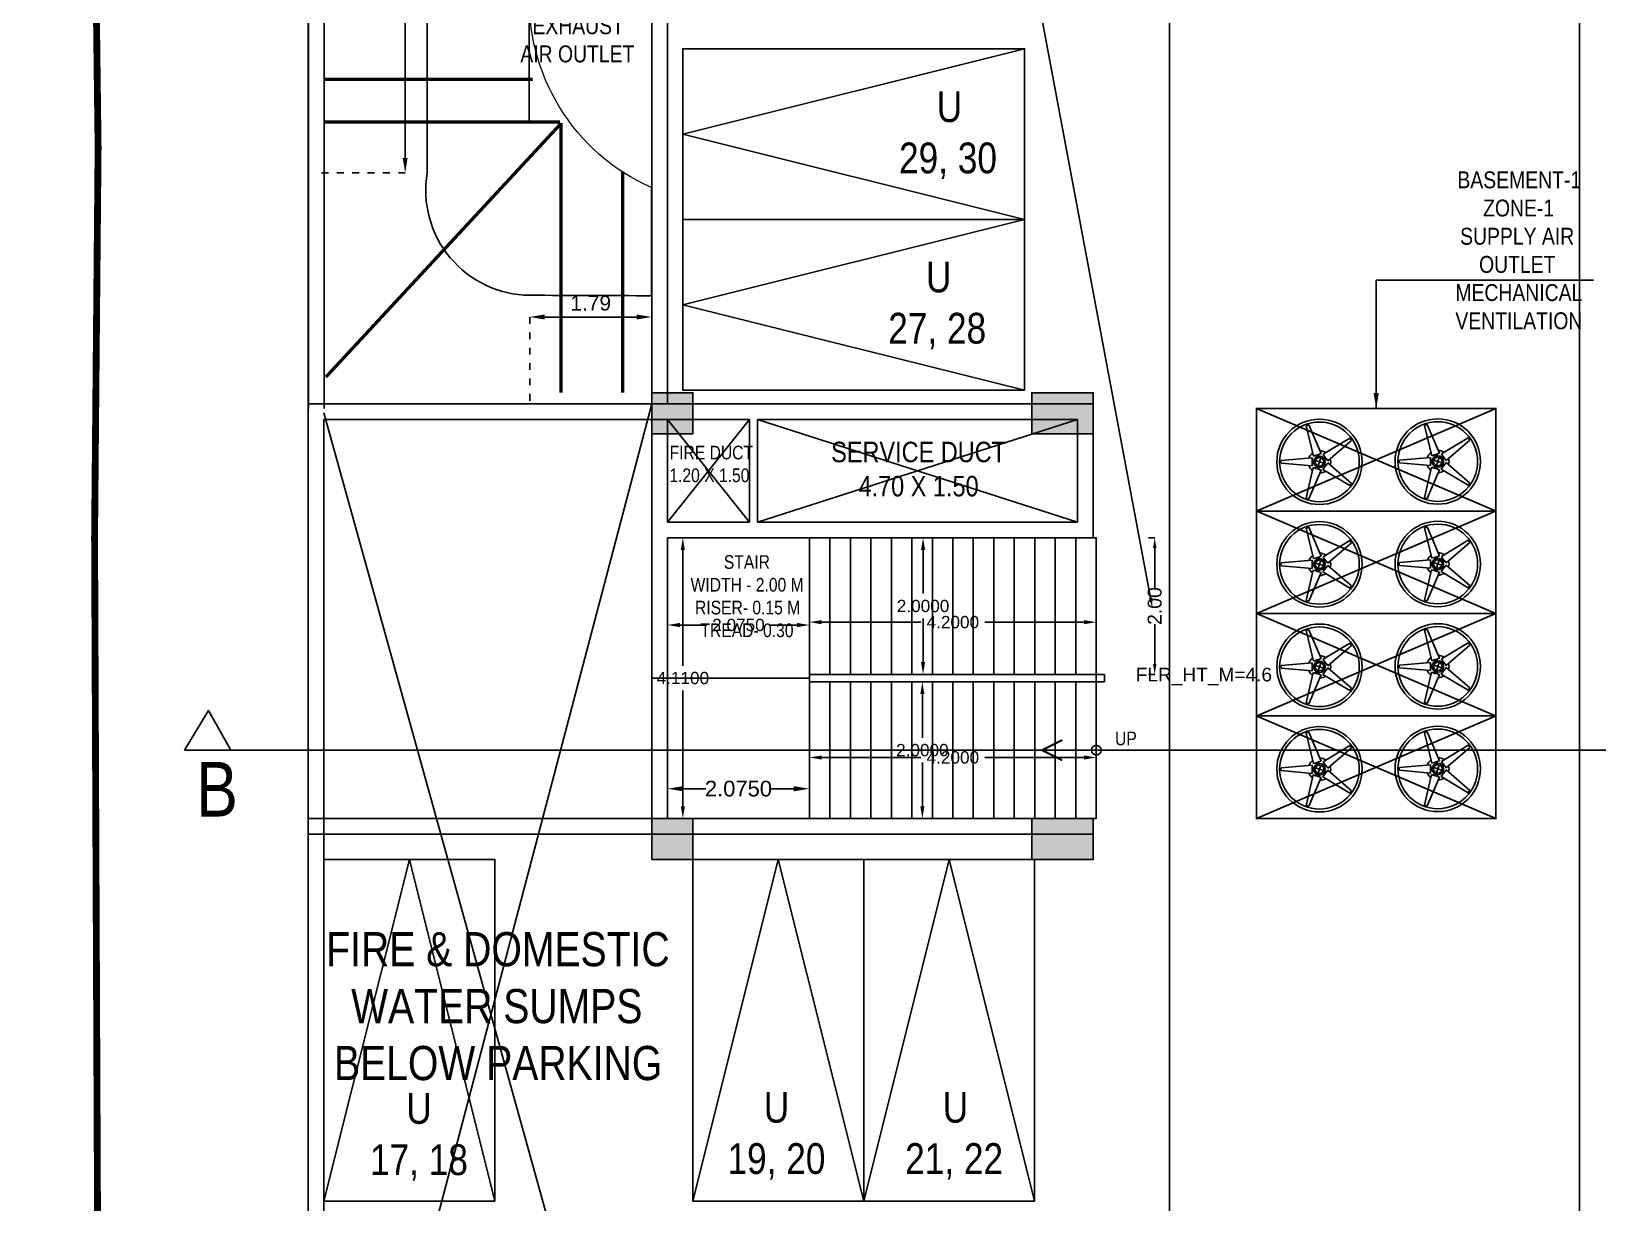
# Model space of a CAD drawing. Header units: metres. Extents: x -38 to 401, y 28 to 287.
# Drawn here: x 137.78 to 160.71, y 163.73 to 180.87 of the extents above; entities that cross this region are included whole.
import ezdxf

# ---------------------------------------------------------------- set-up
doc = ezdxf.new("R2010")
doc.units = ezdxf.units.M
doc.linetypes.add('DOT2', pattern=[0.125, 0, -0.125])
doc.linetypes.add('HIDDEN', pattern=[0.375, 0.25, -0.125])
for name, color, linetype in [('BLK_1_BASEMENT_-1_BLDG_FOOTPRINT', 1, 'Continuous'), ('BLK_1_FLR_-1_BLT_UP_AREA', 1, 'Continuous'), ('BLK_1_FLR_-1_BLT_UP_AREA_DEDUCT', 1, 'Continuous'), ('DIST_EXIT', 7, 'Continuous'), ('PARKING_SLOT', 4, 'Continuous'), ('UHATCH', 8, 'Continuous')]:
    doc.layers.add(name, color=color, linetype=linetype)
for name, color, linetype, lineweight in [('BLK_1_FLR_-1_EXIT_WIDTH_STAIR', 4, 'Continuous', 30), ('BLK_1_FLR_-1_STAIR_1', 1, 'Continuous', 30), ('BLK_1_FLR_-1_STAIR_1_FLIGHT_1', 7, 'Continuous', 30), ('BLK_1_FLR_-1_STAIR_1_FLIGHT_2', 7, 'Continuous', 30), ('BLK_1_FLR_-1_STAIR_1_LANDING_1', 7, 'Continuous', 30), ('BLK_1_FLR_-1_VEHICLE_RAMP_1', 1, 'Continuous', 0), ('UCOLUMN', 6, 'Continuous', 30)]:
    doc.layers.add(name, color=color, linetype=linetype, lineweight=lineweight)
doc.styles.get("Standard").update_dxf_attribs({"font": 'arial.ttf'})
doc.dimstyles.new('ISO-25', dxfattribs={"dimtxt": 2.5, "dimasz": 2.5, "dimexe": 1.25, "dimexo": 0.625, "dimtad": 1, "dimtxsty": 'Standard', "dimcen": 2.5, "dimadec": 0, "dimazin": 0, "dimtfac": 1, "dimtmove": 0, "dimatfit": 3, "dimfxl": 0, "dimarcsym": 0})
doc.dimstyles.get("Standard").update_dxf_attribs({"dimtxt": 0.18, "dimasz": 0.18, "dimexe": 0.18, "dimexo": 0.0625, "dimgap": 0.09, "dimtad": 0, "dimtih": 1, "dimtoh": 1, "dimdec": 4, "dimzin": 0, "dimdsep": 46, "dimtxsty": 'Standard', "dimcen": 0.09, "dimadec": 0, "dimazin": 0, "dimtfac": 1, "dimtdec": 4, "dimtofl": 0, "dimtmove": 0, "dimatfit": 3, "dimfxl": 0, "dimtolj": 1, "dimtzin": 0, "dimarcsym": 0})
doc.dimstyles.new('STANDARD$0', dxfattribs={"dimtxt": 7, "dimasz": 3, "dimexe": 3, "dimexo": 1, "dimgap": 1.5, "dimtad": 1, "dimdec": 1, "dimzin": 1, "dimdsep": 46, "dimlunit": 4, "dimtxsty": 'Standard', "dimblk": 'OBLIQUE', "dimcen": 0.09375, "dimdle": 1, "dimclrd": 8, "dimclre": 8, "dimclrt": 7, "dimadec": 1, "dimazin": 0, "dimtfac": 1, "dimtdec": 1, "dimtix": 1, "dimtmove": 2, "dimatfit": 3, "dimldrblk": 'ARCHTICK', "dimfxl": 0, "dimfrac": 2, "dimtolj": 1, "dimtzin": 0, "dimarcsym": 0})

# ---------------------------------------------------------------- blocks, each defined once
blk = doc.blocks.new('CARS')
at = {"color": 0, "linetype": 'Continuous'}
blk.add_lwpolyline([(0, 0), (5000, 0), (5000, -2500), (0, -2500)], close=True, dxfattribs=at)
blk.add_lwpolyline([(0, 0), (5000, -1250), (0, -2500)], dxfattribs=at)
blk = doc.blocks.new('1250 DIA TUBE AXIAL FAN')
for p, q in [((-20, 563), (-59, 107)), ((20, 563), (-20, 563)), ((20, 563), (21, 563)), ((21, 563), (60, 107)), ((-535, 174), (-542, 155)), ((-542, 155), (-120, -23)), ((-535, 174), (-529, 194)), ((-529, 194), (-83, 90)), ((-107, 15), (-120, -23)), ((-107, 15), (-96, 51)), ((-92, 10), (-107, 15)), ((-96, 51), (-83, 90)), ((-80, 46), (-96, 51)), ((-73, 17), (-84, 11)), ((-69, 30), (-75, 41)), ((-60, 15), (-66, 17)), ((-57, 23), (-63, 25)), ((-60, 15), (-57, 23)), ((-19, 107), (-59, 107)), ((-19, 91), (-19, 107)), ((-19, 107), (19, 107)), ((-7, 75), (-16, 84)), ((-4, 61), (-4, 68)), ((-4, 61), (4, 61)), ((4, 61), (4, 68)), ((7, 75), (16, 84)), ((19, 91), (19, 107)), ((19, 107), (60, 107)), ((57, 23), (63, 25)), ((57, 23), (60, 15)), ((60, 15), (66, 17)), ((69, 30), (75, 41)), ((73, 16), (84, 11)), ((80, 46), (96, 51)), ((529, 193), (83, 90)), ((96, 51), (83, 90)), ((92, 10), (107, 15)), ((96, 51), (107, 15)), ((107, 15), (120, -24)), ((542, 154), (120, -24)), ((536, 174), (529, 193)), ((536, 174), (542, 154)), ((-348, -443), (-111, -52)), ((-315, -467), (-15, -121)), ((-78, -76), (-111, -52)), ((-68, -62), (-78, -76)), ((-48, -97), (-78, -76)), ((-50, -56), (-62, -58)), ((-38, -84), (-48, -97)), ((-48, -97), (-15, -121)), ((-39, -47), (-43, -53)), ((-33, -52), (-39, -47)), ((-38, -65), (-37, -77)), ((-33, -52), (-37, -57)), ((48, -97), (15, -122)), ((314, -468), (15, -122)), ((39, -47), (33, -52)), ((33, -52), (37, -57)), ((38, -65), (36, -77)), ((38, -84), (48, -97)), ((39, -47), (43, -53)), ((78, -76), (48, -97)), ((50, -57), (62, -58)), ((68, -62), (78, -76)), ((78, -76), (111, -52)), ((347, -444), (111, -52)), ((-331, -455), (-348, -443)), ((-331, -455), (-315, -467)), ((331, -456), (314, -468)), ((331, -456), (347, -444))]:
    blk.add_line(p, q)
at = {"ltscale": 0.0001}
for p, q in [((-61, 0), (61, 0)), ((0, 61), (0, -61))]:
    blk.add_line(p, q, dxfattribs=at)
for radius in [625, 583, 84.3, 61.4]:
    blk.add_circle((0, 0), radius, dxfattribs=at)
for centre, major_axis, start_param, end_param in [((0, 0), (26, 162), 0.50271, 1.068087), ((-89, 20), (1.54, 9.7), 2.984513, 3.769911), ((-83, 36), (-9.7, 1.54), 3.769911, 4.555309), ((-69, 8), (-9.7, 1.54), 4.555309, 5.340708), ((-60, 34), (1.54, 9.7), 2.199115, 2.984513), ((-9, 91), (-9.7, 1.54), 0.15708, 0.942478), ((-14, 68), (1.54, 9.7), 4.869469, 5.654867), ((14, 68), (-9.7, 1.54), -0.628319, 0.15708), ((9, 91), (-9.7, 1.54), 2.513274, 3.298672), ((0, 0), (-162, 26), 3.958461, 4.523839), ((60, 34), (1.54, 9.7), 3.612832, 4.39823), ((69, 8), (-9.7, 1.54), 4.39823, 5.183628), ((83, 36), (1.54, 9.7), 0.471239, 1.256637), ((89, 20), (-9.7, 1.54), 1.256637, 2.042035), ((0, 0), (26, 162), 1.759347, 2.324724), ((-60, -68), (-9.7, 1.54), -1.256637, -0.471239), ((-51, -47), (-9.7, 1.54), 1.884956, 2.670354), ((0, 0), (-162, 26), 1.445187, 2.010565), ((-29, -63), (1.54, 9.7), 1.099557, 1.884956), ((-46, -78), (1.54, 9.7), 4.24115, 5.026548), ((46, -78), (-9.7, 1.54), 0, 0.785398), ((29, -63), (-9.7, 1.54), 3.141593, 3.926991), ((51, -47), (-9.7, 1.54), 0.785398, 1.570796), ((60, -68), (-9.7, 1.54), 3.926991, 4.712389), ((0, 0), (-162, 26), 2.701824, 3.267202)]:
    blk.add_ellipse(centre, major_axis=major_axis, ratio=1, start_param=start_param, end_param=end_param)
blk = doc.blocks.new('EXHAUST')
at = {"linetype": 'HIDDEN', "ltscale": 2000, "const_width": 25}
blk.add_lwpolyline([(2295833, -1583280), (2292333, -1583280), (2292333, -1581780), (2295833, -1581780)], close=True, dxfattribs=at)
for points in [[(2295833, -1581780), (2292333, -1583280)], [(2292333, -1581780), (2295833, -1583280)]]:
    blk.add_lwpolyline(points, dxfattribs=at)
at = {"rotation": 162.0287844964822}
for p in [(2293253, -1582560), (2294985, -1582555)]:
    blk.add_blockref('1250 DIA TUBE AXIAL FAN', p, dxfattribs=at)
blk = doc.blocks.new('600X600')
at = {"layer": 'UHATCH', "linetype": 'Continuous'}
h = blk.add_hatch(color=256, dxfattribs=at)
h.dxf.hatch_style = 1
h.paths.add_polyline_path([(600, 600), (0, 600), (0, 0), (600, 0)])
at = {"layer": 'UCOLUMN', "linetype": 'Continuous'}
blk.add_lwpolyline([(0, 0), (600, 0), (600, 600), (0, 600)], close=True, dxfattribs=at)
blk = doc.blocks.new('750 x 750')
blk.add_blockref('600X600', (0, 75))
blk = doc.blocks.new('900 X 900')
at = {"linetype": 'Continuous'}
h = blk.add_hatch(color=256, dxfattribs=at)
h.dxf.hatch_style = 1
h.paths.add_polyline_path([(0, 150), (900, 150), (900, 750), (0, 750)])
blk.add_lwpolyline([(0, 150), (900, 150), (900, 750), (0, 750)], close=True, dxfattribs=at)
blk = doc.blocks.new('*D84')
at = {"color": 0, "lineweight": -2}
for p, q in [((147.325, 169.786), (147.653, 169.786)), ((148.94, 169.786), (148.611, 169.786))]:
    blk.add_line(p, q, dxfattribs=at)
at = {"color": 0}
for points in [[(147.325, 169.824), (147.325, 169.747), (147.095, 169.786)], [(148.94, 169.824), (148.94, 169.747), (149.17, 169.786)]]:
    blk.add_solid(points, dxfattribs=at)
at = {"layer": 'Defpoints', "color": 0}
for p in [(147.095, 170.04), (149.17, 170.04), (149.17, 169.786)]:
    blk.add_point(p, dxfattribs=at)
at = {"color": 0, "lineweight": 25, "insert": (148.132, 169.786), "char_height": 0.23, "attachment_point": 5}
blk.add_mtext('\\A1;2.0750', dxfattribs=at)
blk = doc.blocks.new('*D844')
at = {"layer": 'BLK_1_FLR_-1_EXIT_WIDTH_STAIR', "color": 0, "lineweight": -2}
for p, q in [((154.136, 173.46), (154.225, 173.46)), ((154.225, 173.308), (154.225, 172.728)), ((154.225, 171.613), (154.225, 172.193)), ((154.136, 171.46), (154.225, 171.46))]:
    blk.add_line(p, q, dxfattribs=at)
at = {"layer": 'BLK_1_FLR_-1_EXIT_WIDTH_STAIR', "color": 0}
for points in [[(154.2, 173.308), (154.251, 173.308), (154.225, 173.46)], [(154.2, 171.613), (154.251, 171.613), (154.225, 171.46)]]:
    blk.add_solid(points, dxfattribs=at)
at = {"layer": 'Defpoints', "color": 0}
for p in [(153.37, 173.46), (154.225, 173.46), (153.37, 171.46)]:
    blk.add_point(p, dxfattribs=at)
at = {"layer": 'BLK_1_FLR_-1_EXIT_WIDTH_STAIR', "color": 0, "lineweight": 30, "insert": (154.225, 172.46), "char_height": 0.2032, "attachment_point": 5, "rotation": 90}
blk.add_mtext('\\A1;2.00', dxfattribs=at)
blk = doc.blocks.new('*D846')
at = {"layer": 'Defpoints', "color": 0}
for p in [(148.673, 201.834), (148.673, 201.834), (154.192, 172.429)]:
    blk.add_point(p, dxfattribs=at)
at = {"layer": 'DIST_EXIT', "color": 0, "lineweight": -2}
for p, q in [((148.701, 201.684), (151.369, 187.472)), ((154.164, 172.579), (151.497, 186.792))]:
    blk.add_line(p, q, dxfattribs=at)
at = {"layer": 'DIST_EXIT', "color": 0}
for points in [[(148.726, 201.689), (148.676, 201.68), (148.673, 201.834)], [(154.189, 172.584), (154.139, 172.574), (154.192, 172.429)]]:
    blk.add_solid(points, dxfattribs=at)
at = {"layer": 'DIST_EXIT', "color": 0, "lineweight": 30, "insert": (151.433, 187.132), "char_height": 0.2032, "attachment_point": 5, "rotation": 280.6305}
blk.add_mtext('\\A1;29.92', dxfattribs=at)
blk = doc.blocks.new('*D850')
at = {"layer": 'BLK_1_FLR_-1_STAIR_1_FLIGHT_1', "color": 0, "linetype": 'Continuous', "lineweight": -2}
for p, q in [((150.567, 171.35), (151.004, 171.35)), ((150.824, 171.17), (150.824, 170.532)), ((150.824, 169.53), (150.824, 170.168)), ((150.567, 169.35), (151.004, 169.35))]:
    blk.add_line(p, q, dxfattribs=at)
at = {"layer": 'BLK_1_FLR_-1_STAIR_1_FLIGHT_1', "color": 0, "linetype": 'Continuous'}
for points in [[(150.794, 171.17), (150.854, 171.17), (150.824, 171.35)], [(150.794, 169.53), (150.854, 169.53), (150.824, 169.35)]]:
    blk.add_solid(points, dxfattribs=at)
at = {"layer": 'Defpoints', "color": 0, "linetype": 'Continuous'}
for p in [(150.505, 171.35), (150.505, 169.35), (150.824, 169.35)]:
    blk.add_point(p, dxfattribs=at)
at = {"layer": 'BLK_1_FLR_-1_STAIR_1_FLIGHT_1', "color": 0, "linetype": 'Continuous', "insert": (150.824, 170.35), "char_height": 0.18, "attachment_point": 5}
blk.add_mtext('\\A1;2.0000', dxfattribs=at)
blk = doc.blocks.new('*D851')
at = {"layer": 'BLK_1_FLR_-1_STAIR_1_FLIGHT_1', "color": 0, "linetype": 'Continuous', "lineweight": -2}
for p, q in [((149.17, 170.492), (149.17, 170.063)), ((153.37, 170.492), (153.37, 170.063)), ((149.35, 170.243), (150.803, 170.243)), ((153.19, 170.243), (151.737, 170.243))]:
    blk.add_line(p, q, dxfattribs=at)
at = {"layer": 'BLK_1_FLR_-1_STAIR_1_FLIGHT_1', "color": 0, "linetype": 'Continuous'}
for points in [[(149.35, 170.273), (149.35, 170.213), (149.17, 170.243)], [(153.19, 170.273), (153.19, 170.213), (153.37, 170.243)]]:
    blk.add_solid(points, dxfattribs=at)
at = {"layer": 'Defpoints', "color": 0, "linetype": 'Continuous'}
for p in [(149.17, 170.554), (153.37, 170.554), (153.37, 170.243)]:
    blk.add_point(p, dxfattribs=at)
at = {"layer": 'BLK_1_FLR_-1_STAIR_1_FLIGHT_1', "color": 0, "linetype": 'Continuous', "insert": (151.27, 170.243), "char_height": 0.18, "attachment_point": 5}
blk.add_mtext('\\A1;4.2000', dxfattribs=at)
blk = doc.blocks.new('*D852')
at = {"layer": 'BLK_1_FLR_-1_STAIR_1_FLIGHT_2', "color": 0, "linetype": 'Continuous', "lineweight": -2}
for p, q in [((150.567, 173.46), (151.014, 173.46)), ((150.834, 173.28), (150.834, 172.642)), ((150.834, 171.64), (150.834, 172.278)), ((150.567, 171.46), (151.014, 171.46))]:
    blk.add_line(p, q, dxfattribs=at)
at = {"layer": 'BLK_1_FLR_-1_STAIR_1_FLIGHT_2', "color": 0, "linetype": 'Continuous'}
for points in [[(150.804, 173.28), (150.864, 173.28), (150.834, 173.46)], [(150.804, 171.64), (150.864, 171.64), (150.834, 171.46)]]:
    blk.add_solid(points, dxfattribs=at)
at = {"layer": 'Defpoints', "color": 0, "linetype": 'Continuous'}
for p in [(150.505, 173.46), (150.834, 173.46), (150.505, 171.46)]:
    blk.add_point(p, dxfattribs=at)
at = {"layer": 'BLK_1_FLR_-1_STAIR_1_FLIGHT_2', "color": 0, "linetype": 'Continuous', "insert": (150.834, 172.46), "char_height": 0.18, "attachment_point": 5}
blk.add_mtext('\\A1;2.0000', dxfattribs=at)
blk = doc.blocks.new('*D853')
at = {"layer": 'BLK_1_FLR_-1_STAIR_1_FLIGHT_2', "color": 0, "linetype": 'Continuous', "lineweight": -2}
for p, q in [((149.17, 172.134), (149.17, 172.404)), ((149.35, 172.224), (150.803, 172.224)), ((153.19, 172.224), (151.737, 172.224)), ((153.37, 172.134), (153.37, 172.404))]:
    blk.add_line(p, q, dxfattribs=at)
at = {"layer": 'BLK_1_FLR_-1_STAIR_1_FLIGHT_2', "color": 0, "linetype": 'Continuous'}
for points in [[(149.35, 172.254), (149.35, 172.194), (149.17, 172.224)], [(153.19, 172.254), (153.19, 172.194), (153.37, 172.224)]]:
    blk.add_solid(points, dxfattribs=at)
at = {"layer": 'Defpoints', "color": 0, "linetype": 'Continuous'}
for p in [(149.17, 172.224), (149.17, 172.071), (153.37, 172.071)]:
    blk.add_point(p, dxfattribs=at)
at = {"layer": 'BLK_1_FLR_-1_STAIR_1_FLIGHT_2', "color": 0, "linetype": 'Continuous', "insert": (151.27, 172.224), "char_height": 0.18, "attachment_point": 5}
blk.add_mtext('\\A1;4.2000', dxfattribs=at)
blk = doc.blocks.new('*D854')
at = {"layer": 'BLK_1_FLR_-1_STAIR_1_LANDING_1', "color": 0, "lineweight": -2}
for p, q in [((147.095, 172.134), (147.095, 172.362)), ((147.275, 172.182), (147.668, 172.182)), ((148.99, 172.182), (148.597, 172.182)), ((149.17, 172.134), (149.17, 172.362))]:
    blk.add_line(p, q, dxfattribs=at)
at = {"layer": 'BLK_1_FLR_-1_STAIR_1_LANDING_1', "color": 0}
for points in [[(147.275, 172.212), (147.275, 172.152), (147.095, 172.182)], [(148.99, 172.212), (148.99, 172.152), (149.17, 172.182)]]:
    blk.add_solid(points, dxfattribs=at)
at = {"layer": 'Defpoints', "color": 0}
for p in [(149.17, 172.182), (147.095, 172.071), (149.17, 172.071)]:
    blk.add_point(p, dxfattribs=at)
at = {"layer": 'BLK_1_FLR_-1_STAIR_1_LANDING_1', "color": 0, "insert": (148.132, 172.182), "char_height": 0.18, "attachment_point": 5}
blk.add_mtext('\\A1;2.0750', dxfattribs=at)
blk = doc.blocks.new('*D855')
at = {"layer": 'BLK_1_FLR_-1_STAIR_1_LANDING_1', "color": 0, "lineweight": -2}
for p, q in [((147.157, 173.46), (147.498, 173.46)), ((147.318, 173.28), (147.318, 171.587)), ((147.318, 169.53), (147.318, 171.223)), ((147.157, 169.35), (147.498, 169.35))]:
    blk.add_line(p, q, dxfattribs=at)
at = {"layer": 'BLK_1_FLR_-1_STAIR_1_LANDING_1', "color": 0}
for points in [[(147.288, 173.28), (147.348, 173.28), (147.318, 173.46)], [(147.288, 169.53), (147.348, 169.53), (147.318, 169.35)]]:
    blk.add_solid(points, dxfattribs=at)
at = {"layer": 'Defpoints', "color": 0}
for p in [(147.095, 173.46), (147.095, 169.35), (147.318, 169.35)]:
    blk.add_point(p, dxfattribs=at)
at = {"layer": 'BLK_1_FLR_-1_STAIR_1_LANDING_1', "color": 0, "insert": (147.318, 171.405), "char_height": 0.18, "attachment_point": 5}
blk.add_mtext('\\A1;4.1100', dxfattribs=at)
blk = doc.blocks.new('*D1180')
at = {"layer": 'BLK_1_FLR_-1_VEHICLE_RAMP_1', "color": 0, "linetype": 'DOT2', "lineweight": -2}
for p, q in [((143.254, 203.593), (142.004, 203.593)), ((143.254, 178.801), (142.004, 178.801))]:
    blk.add_line(p, q, dxfattribs=at)
at = {"layer": 'BLK_1_FLR_-1_VEHICLE_RAMP_1', "color": 0, "lineweight": -2}
blk.add_line((143.254, 203.373), (143.254, 179.021), dxfattribs=at)
at = {"layer": 'BLK_1_FLR_-1_VEHICLE_RAMP_1', "color": 0}
for points in [[(143.217, 203.373), (143.29, 203.373), (143.254, 203.593)], [(143.217, 179.021), (143.29, 179.021), (143.254, 178.801)]]:
    blk.add_solid(points, dxfattribs=at)
at = {"layer": 'Defpoints', "color": 0}
for p in [(143.576, 203.593), (143.254, 178.801), (143.576, 178.801)]:
    blk.add_point(p, dxfattribs=at)
at = {"layer": 'BLK_1_FLR_-1_VEHICLE_RAMP_1', "color": 0, "insert": (143.051, 191.197), "char_height": 0.22, "attachment_point": 5, "rotation": 90}
blk.add_mtext('24.79', dxfattribs=at)
blk = doc.blocks.new('*D1182')
at = {"layer": 'BLK_1_FLR_-1_VEHICLE_RAMP_1', "color": 0, "linetype": 'DOT2', "lineweight": -2}
for p, q in [((145.076, 176.691), (145.076, 175.441)), ((146.862, 176.691), (146.862, 175.441))]:
    blk.add_line(p, q, dxfattribs=at)
at = {"layer": 'BLK_1_FLR_-1_VEHICLE_RAMP_1', "color": 0, "lineweight": -2}
blk.add_line((145.296, 176.691), (146.642, 176.691), dxfattribs=at)
at = {"layer": 'BLK_1_FLR_-1_VEHICLE_RAMP_1', "color": 0}
for points in [[(145.296, 176.728), (145.296, 176.655), (145.076, 176.691)], [(146.642, 176.728), (146.642, 176.655), (146.862, 176.691)]]:
    blk.add_solid(points, dxfattribs=at)
at = {"layer": 'Defpoints', "color": 0}
for p in [(145.076, 177.01), (146.862, 177.003), (146.862, 176.691)]:
    blk.add_point(p, dxfattribs=at)
at = {"layer": 'BLK_1_FLR_-1_VEHICLE_RAMP_1', "color": 0, "insert": (145.969, 176.894), "char_height": 0.22, "attachment_point": 5}
blk.add_mtext('1.79', dxfattribs=at)

msp = doc.modelspace()

# ---------------------------------------------------------------- linework, layer by layer
at = {"color": 7, "lineweight": 25}
for p, q in [((146.8649, 175.42016), (146.8649, 219.79016)), ((147.0949, 175.42016), (147.0949, 219.79016)), ((141.8399, 175.35266), (141.8399, 206.57765)), ((141.8349, 150.89016), (141.8349, 175.42016)), ((153.3249, 175.42016), (141.8349, 175.42016)), ((146.8649, 175.42016), (146.8649, 169.12016)), ((146.8649, 175.42016), (148.8299, 175.42016)), ((150.6299, 175.42016), (152.7249, 175.42016)), ((153.3249, 175.42016), (153.3249, 173.46016)), ((142.0649, 150.89016), (142.0649, 175.19016)), ((142.0649, 175.19016), (148.2949, 175.19016)), ((147.0949, 173.69016), (148.2949, 175.19016)), ((147.0949, 175.19016), (148.2949, 173.69016)), ((147.0949, 173.69016), (147.0949, 175.19016)), ((148.2949, 175.19016), (148.2949, 173.69016)), ((148.4099, 175.19016), (148.4099, 173.69016)), ((148.4099, 175.19016), (153.0949, 173.69016)), ((148.4099, 173.69016), (153.0949, 175.19016)), ((153.0949, 175.19016), (153.0949, 173.69016)), ((148.2949, 173.69016), (147.0949, 173.69016)), ((153.0949, 173.69016), (148.4099, 173.69016)), ((147.0949, 173.46016), (147.0949, 169.35016)), ((153.3249, 173.46016), (147.0949, 173.46016)), ((149.1699, 171.46016), (149.1699, 173.46016)), ((149.4699, 171.46016), (149.4699, 173.46016)), ((149.7699, 171.46016), (149.7699, 173.46016)), ((150.0699, 171.46016), (150.0699, 173.46016)), ((150.3699, 171.46016), (150.3699, 173.46016)), ((150.6699, 171.46016), (150.6699, 173.46016)), ((150.9699, 171.46016), (150.9699, 173.46016)), ((151.2699, 171.46016), (151.2699, 173.46016)), ((151.5699, 171.46016), (151.5699, 173.46016)), ((151.8699, 171.46016), (151.8699, 173.46016)), ((152.1699, 171.46016), (152.1699, 173.46016)), ((152.4699, 171.46016), (152.4699, 173.46016)), ((152.7699, 171.46016), (152.7699, 173.46016)), ((153.0699, 171.46016), (153.0699, 173.46016)), ((153.3249, 173.46016), (153.3699, 173.46016)), ((153.3699, 171.46016), (153.3699, 173.46016)), ((149.1699, 171.40516), (146.8649, 171.40516)), ((149.1699, 171.35016), (149.1699, 171.46016)), ((149.1699, 171.46016), (153.48986, 171.46016)), ((149.1699, 171.35016), (153.48986, 171.35016)), ((149.1699, 171.35016), (149.1699, 169.35016)), ((149.4699, 169.35016), (149.4699, 171.35016)), ((149.7699, 169.35016), (149.7699, 171.35016)), ((150.0699, 169.35016), (150.0699, 171.35016)), ((150.3699, 169.35016), (150.3699, 171.35016)), ((150.6699, 169.35016), (150.6699, 171.35016)), ((150.9699, 169.35016), (150.9699, 171.35016)), ((151.2699, 169.35016), (151.2699, 171.35016)), ((151.5699, 169.35016), (151.5699, 171.35016)), ((151.8699, 169.35016), (151.8699, 171.35016)), ((152.1699, 169.35016), (152.1699, 171.35016)), ((152.4699, 169.35016), (152.4699, 171.35016)), ((152.7699, 169.35016), (152.7699, 171.35016)), ((153.0699, 169.35016), (153.0699, 171.35016)), ((153.3699, 169.35016), (153.3699, 171.35016)), ((153.48986, 171.35016), (153.48986, 171.46016)), ((153.74762, 170.35016), (152.58162, 170.35016)), ((153.3249, 169.35016), (141.8349, 169.35016)), ((153.3249, 169.12016), (153.3249, 169.35016)), ((153.3699, 169.35016), (153.3249, 169.35016)), ((153.3249, 169.12016), (141.8349, 169.12016))]:
    msp.add_line(p, q, dxfattribs=at)
for points, const_width in [([(156.81641, 140.92052), (174.77709, 140.88688), (175.30226, 151.02343), (176.08157, 166.31064), (176.86505, 182.51446), (177.41485, 193.75026), (177.66562, 201.03743), (177.72363, 203.22248), (177.41875, 206.34935), (176.15255, 216.16262), (174.14195, 231.68014), (137.83299, 228.79073), (138.36052, 210.69639), (138.75911, 179.1703), (138.70728, 173.46369), (138.84932, 140.91242), (147.32775, 140.92388), (174.77709, 140.88688)], 0.1), ([(145.11885, 180.1695), (142.0699, 180.1695)], 0.04809), ([(145.52088, 179.54728), (142.0699, 179.54728)], 0.04809), ([(145.53764, 179.52758), (142.09369, 175.81266)], 0.04809), ([(145.53492, 179.53075), (145.53492, 175.58266)], 0.04809), ([(146.43667, 178.82225), (146.43667, 175.58266)], 0.04809)]:
    msp.add_lwpolyline(points, dxfattribs=dict(at, const_width=const_width))
msp.add_lwpolyline([(142.0699, 175.35266), (142.0699, 206.34647, -0.41445629), (142.3201, 206.59646), (146.84469, 206.59272, 0.41445629), (147.0949, 206.84272), (147.0949, 210.01016)], format="xyb", dxfattribs=at)
at = {"color": 1}
msp.add_lwpolyline([(146.8699, 205.09278), (145.0757, 205.09272, 0.41421356), (143.5757, 203.59272), (143.5757, 178.80101, 0.46099296), (145.0757, 177.00962, 0.0009686), (146.86236, 177.00282, 0.0009686)], format="xyb", dxfattribs=at)
at = {"color": 7, "lineweight": 25}
for points in [[(145.0707, 201.31561), (145.0707, 179.54728)], [(146.8649, 175.42016), (142.0649, 157.19683)], [(142.0649, 175.28933), (147.0899, 157.19016)], [(148.4099, 175.19016), (153.0949, 175.19016)], [(140.02432, 170.35016), (140.37417, 170.93304), (140.70029, 170.35016)], [(170.48159, 170.35016), (140.02432, 170.35016)]]:
    msp.add_lwpolyline(points, dxfattribs=at)
for points in [[(154.44021, 200.50016), (160.44021, 200.50016), (160.44021, 157.49016), (154.44021, 157.49016)], [(152.86677, 170.20779), (152.86263, 170.20325), (152.57748, 170.34562), (152.58162, 170.35016), (152.57748, 170.3547), (152.86263, 170.49708), (152.86677, 170.49253), (152.58162, 170.35016)]]:
    msp.add_lwpolyline(points, close=True, dxfattribs=at)
msp.add_circle((153.3699, 170.35016), 0.07122, dxfattribs=at)
at = {"layer": 'BLK_1_BASEMENT_-1_BLDG_FOOTPRINT', "color": 1, "lineweight": 30}
msp.add_lwpolyline([(146.8599, 222.78193), (168.4099, 222.70943), (168.4099, 200.12516), (174.36946, 200.12766), (174.61927, 199.86797), (172.8803, 165.60579), (172.65368, 165.37016), (168.4099, 165.37016), (168.4099, 156.89016), (168.34756, 150.89016), (141.8349, 150.89016), (141.8349, 206.57765), (142.0849, 206.82765), (146.6099, 206.82765), (146.8599, 207.07765)], close=True, dxfattribs=at)
at = {"layer": 'BLK_1_FLR_-1_BLT_UP_AREA', "color": 12, "lineweight": 30}
msp.add_lwpolyline([(146.8599, 222.78193), (168.4099, 222.70943), (168.4099, 200.12516), (174.36946, 200.12766), (174.61927, 199.86797), (172.8803, 165.60579), (172.65368, 165.37016), (168.4099, 165.37016), (168.4099, 156.89016), (168.34756, 150.89016), (141.8349, 150.89016), (141.8349, 206.57765), (142.0849, 206.82765), (146.6099, 206.82765), (146.8599, 207.07765)], close=True, dxfattribs=at)
at = {"layer": 'BLK_1_FLR_-1_BLT_UP_AREA_DEDUCT', "color": 12, "lineweight": 30}
msp.add_lwpolyline([(146.8599, 222.78193), (168.4099, 222.70943), (168.4099, 200.12516), (174.36946, 200.12766), (174.61927, 199.86797), (172.8803, 165.60579), (172.65368, 165.37016), (168.4099, 165.37016), (168.4099, 156.89016), (168.34756, 150.89016), (141.8349, 150.89016), (141.8349, 206.57765), (142.0849, 206.82765), (146.6099, 206.82765), (146.8599, 207.07765)], close=True, dxfattribs=at)
at = {"layer": 'BLK_1_FLR_-1_STAIR_1', "linetype": 'Continuous'}
msp.add_lwpolyline([(147.0949, 173.46016), (153.3699, 173.46016), (153.3699, 169.35016), (147.0949, 169.35016)], close=True, dxfattribs=at)
at = {"layer": 'BLK_1_FLR_-1_STAIR_1_FLIGHT_1', "color": 7, "lineweight": 30}
for p, q in [((149.1699, 171.35016), (149.1699, 169.35016)), ((149.4699, 169.35016), (149.4699, 171.35016)), ((149.7699, 169.35016), (149.7699, 171.35016)), ((150.0699, 169.35016), (150.0699, 171.35016)), ((150.3699, 169.35016), (150.3699, 171.35016)), ((150.6699, 169.35016), (150.6699, 171.35016)), ((150.9699, 169.35016), (150.9699, 171.35016)), ((151.2699, 169.35016), (151.2699, 171.35016)), ((151.5699, 169.35016), (151.5699, 171.35016)), ((151.8699, 169.35016), (151.8699, 171.35016)), ((152.1699, 169.35016), (152.1699, 171.35016)), ((152.4699, 169.35016), (152.4699, 171.35016)), ((152.7699, 169.35016), (152.7699, 171.35016)), ((153.0699, 169.35016), (153.0699, 171.35016)), ((153.3699, 169.35016), (153.3699, 171.35016))]:
    msp.add_line(p, q, dxfattribs=at)
msp.add_lwpolyline([(153.3699, 171.35016), (149.1699, 171.35016), (149.1699, 169.35016), (153.3699, 169.35016)], close=True, dxfattribs=at)
at = {"layer": 'BLK_1_FLR_-1_STAIR_1_FLIGHT_2', "color": 7, "lineweight": 30}
for p, q in [((149.1699, 171.46016), (149.1699, 173.46016)), ((149.4699, 171.46016), (149.4699, 173.46016)), ((149.7699, 171.46016), (149.7699, 173.46016)), ((150.0699, 171.46016), (150.0699, 173.46016)), ((150.3699, 171.46016), (150.3699, 173.46016)), ((150.6699, 171.46016), (150.6699, 173.46016)), ((150.9699, 171.46016), (150.9699, 173.46016)), ((151.2699, 171.46016), (151.2699, 173.46016)), ((151.5699, 171.46016), (151.5699, 173.46016)), ((151.8699, 171.46016), (151.8699, 173.46016)), ((152.1699, 171.46016), (152.1699, 173.46016)), ((152.4699, 171.46016), (152.4699, 173.46016)), ((152.7699, 171.46016), (152.7699, 173.46016)), ((153.0699, 171.46016), (153.0699, 173.46016)), ((153.3699, 171.46016), (153.3699, 173.46016))]:
    msp.add_line(p, q, dxfattribs=at)
msp.add_lwpolyline([(153.3699, 173.46016), (149.1699, 173.46016), (149.1699, 171.46016), (153.3699, 171.46016)], close=True, dxfattribs=at)
at = {"layer": 'BLK_1_FLR_-1_STAIR_1_LANDING_1'}
msp.add_lwpolyline([(147.0949, 173.46016), (149.1699, 173.46016), (149.1699, 169.35016), (147.0949, 169.35016)], close=True, dxfattribs=at)
at = {"layer": 'BLK_1_FLR_-1_VEHICLE_RAMP_1', "color": 1}
msp.add_lwpolyline([(145.0757, 200.84578, -0.29788831), (146.87238, 203.59387), (146.87238, 206.59269), (142.3201, 206.59646, 0.41445629), (142.0699, 206.34647), (142.0699, 175.42016), (146.86519, 175.42016), (146.85952, 178.58503, -0.31214407), (145.0757, 181.49496)], format="xyb", close=True, dxfattribs=at)
at = {"layer": 'PARKING_SLOT', "color": 30, "lineweight": 30}
for points in [[(152.3199, 178.11765), (147.3199, 178.11765), (147.3199, 180.61765), (152.3199, 180.61765)], [(152.3199, 178.11765), (147.3199, 178.11765), (147.3199, 180.61765), (152.3199, 180.61765)], [(152.3199, 175.61765), (147.3199, 175.61765), (147.3199, 178.11765), (152.3199, 178.11765)], [(152.3199, 175.61765), (147.3199, 175.61765), (147.3199, 178.11765), (152.3199, 178.11765)], [(142.0649, 163.75016), (142.0649, 168.75016), (144.5649, 168.75016), (144.5649, 163.75016)], [(142.0649, 163.75016), (142.0649, 168.75016), (144.5649, 168.75016), (144.5649, 163.75016)], [(147.4649, 163.75016), (147.4649, 168.75016), (149.9649, 168.75016), (149.9649, 163.75016)], [(147.4649, 163.75016), (147.4649, 168.75016), (149.9649, 168.75016), (149.9649, 163.75016)], [(149.9649, 163.75016), (149.9649, 168.75016), (152.4649, 168.75016), (152.4649, 163.75016)], [(149.9649, 163.75016), (149.9649, 168.75016), (152.4649, 168.75016), (152.4649, 163.75016)]]:
    msp.add_lwpolyline(points, close=True, dxfattribs=at)

# ---------------------------------------------------------------- block references
at = {"color": 7, "lineweight": 25, "yscale": 0.001, "zscale": 0.001}
for p, xscale, rotation in [((152.3199, 178.11765), 0.001, 180), ((152.3199, 175.61765), 0.001, 180), ((144.5649, 163.75016), -0.001, 270), ((149.9649, 163.75016), -0.001, 270), ((152.4649, 163.75016), -0.001, 270)]:
    msp.add_blockref('CARS', p, dxfattribs=dict(at, xscale=xscale, rotation=rotation))
at = {"color": 7, "lineweight": 25, "xscale": 0.001, "yscale": 0.001, "zscale": 0.001}
for name, p in [('750 x 750', (146.8649, 174.90766)), ('750 x 750', (146.8649, 174.90766)), ('900 X 900', (152.4249, 174.83266)), ('EXHAUST', (-2136.61633, 1757.13059)), ('EXHAUST', (-2136.61633, 1755.63059)), ('EXHAUST', (-2136.61633, 1754.13059)), ('EXHAUST', (-2136.61633, 1752.63059)), ('750 x 750', (146.8649, 168.67516)), ('750 x 750', (146.8649, 168.67516)), ('900 X 900', (152.4249, 168.60016))]:
    msp.add_blockref(name, p, dxfattribs=at)

# ---------------------------------------------------------------- texts
at = {"color": 7, "lineweight": 25, "attachment_point": 1}
for s, insert, char_height, width in [('{\\fArial Narrow|b0|i0|c0|p34;\\W5.68397;  \\W1;\\P{\\W0.345465; }BASEMENT-1\\P{\\W5.146322; }ZONE-1\\P{\\W3.053174; }EXHAUST \\P{\\W0.811204; }AIR OUTLET }', (144.87549, 182.3164), 0.2475, 1.7925458), ('{\\fArial Narrow|b0|i0|c0|p34;\\W7.40688;  \\W1;U\\P\\W5.48237;  \\W1;29, 30 }', (148.91127, 179.99465), 0.45, 4.5371597), ('{\\fArial Narrow|b0|i0|c0|p34;\\W5.68397;  \\W1;\\P{\\W0.345465; }BASEMENT-1\\P{\\W5.146322; }ZONE-1\\P{\\W0.882938; }SUPPLY AIR \\P{\\W4.398998; }OUTLET\\PMECHANICAL \\PVENTILATION }', (158.62576, 179.23518), 0.2475, 1.7925458), ('{\\fArial Narrow|b0|i0|c0|p34;\\W7.40688;  \\W1;U\\P\\W5.47862;  \\W1;27, 28 }', (148.75393, 177.50206), 0.45, 4.5371597), ('{\\fArial Narrow|b0|i0|c0|p34;\\W5.05662; \\W1;FIRE DUCT\\P     1.20 X 1.50}', (146.8019, 174.80714), 0.2, 1.8424125), ('{\\fArial Narrow|b0|i0|c0|p34;\\W1.21056; \\W1;SERVICE DUCT\\P{\\W5.389361; }4.70 X 1.50}', (149.37392, 174.86514), 0.3, 2.7674619), ('{\\fArial Narrow|b0|i0|c0|p34;\\W9.27075; \\W1;STAIR\\P{\\W1.631566; }WIDTH - 2.00 M\\P{\\W2.642273; }RISER- 0.15 M\\P{\\W3.902444; }TREAD- 0.30}', (147.32748, 173.20464), 0.2, 1.8424125), ('{\\fArial Narrow|b0|i0|c0|p34;\\W9.53418;  \\W1;UP}', (152.42957, 170.62123), 0.2, 2.7201691), ('{\\fArial Narrow|b0|i0|c0|p34;\\W2.40293; \\W1;B}', (139.58229, 170.17886), 0.8, 1.7202398), ('{\\fArial Narrow|b0|i0|c0|p34;\\W1.48117; \\W1;FIRE & DOMESTIC \\P{\\W3.77346; }WATER SUMPS \\P{\\W2.195302; }BELOW PARKING}', (141.86198, 167.68714), 0.5, 5.4281761), ('{\\fArial Narrow|b0|i0|c0|p34;\\W7.40688;  \\W1;U\\P\\W5.54982;  \\W1;17, 18 }', (141.14776, 165.33023), 0.45, 4.5371597), ('{\\fArial Narrow|b0|i0|c0|p34;\\W7.40688;  \\W1;U\\P\\W5.55356;  \\W1;19, 20 }', (146.37971, 165.34683), 0.45, 4.5371597), ('{\\fArial Narrow|b0|i0|c0|p34;\\W7.40688;  \\W1;U\\P\\W5.48558;  \\W1;21, 22 }', (148.99947, 165.34683), 0.45, 4.5371597)]:
    msp.add_mtext(s, dxfattribs=dict(at, insert=insert, char_height=char_height, width=width))
at = {"layer": 'BLK_1_FLR_-1_STAIR_1', "linetype": 'Continuous', "insert": (154.94423, 171.5569), "char_height": 0.2, "width": 1.9718211, "attachment_point": 2}
msp.add_mtext('FLR_HT_M=4.6', dxfattribs=at)

# ---------------------------------------------------------------- dimensions: what is measured, and where the dimension line sits
at = {"color": 7, "lineweight": 25}
dim = msp.add_linear_dim(base=(149.1699, 169.78552), p1=(147.0949, 170.04011), p2=(149.1699, 170.04011), dimstyle='Standard', override={"dimscale": 1, "dimtxt": 0.23, "dimasz": 0.23, "dimgap": 0, "dimse1": 1, "dimse2": 1, "dimtmove": 1}, dxfattribs=at)
dim.commit()
dim.dimension.update_dxf_attribs({"geometry": '*D84', "text_midpoint": (148.1324, 169.78552)})
at = {"layer": 'BLK_1_FLR_-1_EXIT_WIDTH_STAIR', "color": 1, "lineweight": 30}
dim = msp.add_aligned_dim(p1=(153.3699, 171.46016), p2=(153.3699, 173.46016), distance=-0.85548, dimstyle='STANDARD$0', override={"dimscale": 0.001, "dimtxt": 203.2, "dimasz": 152.5, "dimexe": 0, "dimexo": 0, "dimgap": 2.286, "dimtad": 0, "dimtoh": 1, "dimdec": 2, "dimzin": 0, "dimlunit": 2, "dimpost": '', "dimcen": 2.286, "dimdle": 0, "dimclrd": 0, "dimclre": 0, "dimclrt": 0, "dimadec": 0, "dimtdec": 2, "dimtix": 0, "dimtofl": 0, "dimtmove": 0, "dimfxl": 89.5, "dimfxlon": 1, "dimfrac": 0}, dxfattribs=at)
dim.commit()
dim.dimension.update_dxf_attribs({"geometry": '*D844', "text_midpoint": (154.22537, 172.46016)})
at = {"layer": 'BLK_1_FLR_-1_STAIR_1_FLIGHT_1', "color": 2, "linetype": 'Continuous'}
dim = msp.add_linear_dim(base=(150.82351, 169.35016), p1=(150.50492, 171.35016), p2=(150.50492, 169.35016), angle=90, dimstyle='STANDARD$0', override={"dimtxt": 0.18, "dimasz": 0.18, "dimexe": 0.18, "dimexo": 0.0625, "dimgap": 0.09, "dimtad": 0, "dimtih": 1, "dimtoh": 1, "dimdec": 4, "dimzin": 0, "dimlunit": 2, "dimpost": '', "dimcen": 0.09, "dimdle": 0, "dimclrd": 0, "dimclre": 0, "dimclrt": 0, "dimadec": 0, "dimtdec": 4, "dimtix": 0, "dimtofl": 0, "dimtmove": 0, "dimfrac": 0}, dxfattribs=at)
dim.commit()
dim.dimension.update_dxf_attribs({"geometry": '*D850', "text_midpoint": (150.82351, 170.35016)})
at = {"layer": 'BLK_1_FLR_-1_STAIR_1_FLIGHT_1', "color": 1, "linetype": 'Continuous'}
dim = msp.add_linear_dim(base=(153.3699, 170.24344), p1=(149.1699, 170.55448), p2=(153.3699, 170.55448), dimstyle='STANDARD$0', override={"dimtxt": 0.18, "dimasz": 0.18, "dimexe": 0.18, "dimexo": 0.0625, "dimgap": 0.09, "dimtad": 0, "dimtih": 1, "dimtoh": 1, "dimdec": 4, "dimzin": 0, "dimlunit": 2, "dimpost": '', "dimcen": 0.09, "dimdle": 0, "dimclrd": 0, "dimclre": 0, "dimclrt": 0, "dimadec": 0, "dimtdec": 4, "dimtix": 0, "dimtofl": 0, "dimtmove": 0, "dimfrac": 0}, dxfattribs=at)
dim.commit()
dim.dimension.update_dxf_attribs({"geometry": '*D851', "text_midpoint": (151.2699, 170.24344)})
at = {"layer": 'BLK_1_FLR_-1_STAIR_1_FLIGHT_2', "color": 2, "linetype": 'Continuous'}
dim = msp.add_linear_dim(base=(150.83415, 173.46016), p1=(150.50492, 171.46016), p2=(150.50492, 173.46016), angle=90, dimstyle='STANDARD$0', override={"dimtxt": 0.18, "dimasz": 0.18, "dimexe": 0.18, "dimexo": 0.0625, "dimgap": 0.09, "dimtad": 0, "dimtih": 1, "dimtoh": 1, "dimdec": 4, "dimzin": 0, "dimlunit": 2, "dimpost": '', "dimcen": 0.09, "dimdle": 0, "dimclrd": 0, "dimclre": 0, "dimclrt": 0, "dimadec": 0, "dimtdec": 4, "dimtix": 0, "dimtofl": 0, "dimtmove": 0, "dimfrac": 0}, dxfattribs=at)
dim.commit()
dim.dimension.update_dxf_attribs({"geometry": '*D852', "text_midpoint": (150.83415, 172.46016)})
at = {"layer": 'BLK_1_FLR_-1_STAIR_1_FLIGHT_2', "color": 1, "linetype": 'Continuous'}
dim = msp.add_linear_dim(base=(149.1699, 172.22404), p1=(153.3699, 172.07141), p2=(149.1699, 172.07141), dimstyle='STANDARD$0', override={"dimtxt": 0.18, "dimasz": 0.18, "dimexe": 0.18, "dimexo": 0.0625, "dimgap": 0.09, "dimtad": 0, "dimtih": 1, "dimtoh": 1, "dimdec": 4, "dimzin": 0, "dimlunit": 2, "dimpost": '', "dimcen": 0.09, "dimdle": 0, "dimclrd": 0, "dimclre": 0, "dimclrt": 0, "dimadec": 0, "dimtdec": 4, "dimtix": 0, "dimtofl": 0, "dimtmove": 0, "dimfrac": 0}, dxfattribs=at)
dim.commit()
dim.dimension.update_dxf_attribs({"geometry": '*D853', "text_midpoint": (151.2699, 172.22404)})
at = {"layer": 'BLK_1_FLR_-1_STAIR_1_LANDING_1', "color": 1}
dim = msp.add_linear_dim(base=(147.31752, 169.35016), p1=(147.0949, 173.46016), p2=(147.0949, 169.35016), angle=90, dimstyle='STANDARD$0', override={"dimtxt": 0.18, "dimasz": 0.18, "dimexe": 0.18, "dimexo": 0.0625, "dimgap": 0.09, "dimtad": 0, "dimtih": 1, "dimtoh": 1, "dimdec": 4, "dimzin": 0, "dimlunit": 2, "dimpost": '', "dimcen": 0.09, "dimdle": 0, "dimclrd": 0, "dimclre": 0, "dimclrt": 0, "dimadec": 0, "dimtdec": 4, "dimtix": 0, "dimtofl": 0, "dimtmove": 1, "dimfxl": 5, "dimfrac": 0}, dxfattribs=at)
dim.commit()
dim.dimension.update_dxf_attribs({"geometry": '*D855', "text_midpoint": (147.31752, 171.40516)})
at = {"layer": 'BLK_1_FLR_-1_STAIR_1_LANDING_1', "color": 2}
dim = msp.add_linear_dim(base=(149.1699, 172.18221), p1=(147.0949, 172.07141), p2=(149.1699, 172.07141), dimstyle='STANDARD$0', override={"dimtxt": 0.18, "dimasz": 0.18, "dimexe": 0.18, "dimexo": 0.0625, "dimgap": 0.09, "dimtad": 0, "dimtih": 1, "dimtoh": 1, "dimdec": 4, "dimzin": 0, "dimlunit": 2, "dimpost": '', "dimcen": 0.09, "dimdle": 0, "dimclrd": 0, "dimclre": 0, "dimclrt": 0, "dimadec": 0, "dimtdec": 4, "dimtix": 0, "dimtofl": 0, "dimtmove": 1, "dimfxl": 5, "dimfrac": 0}, dxfattribs=at)
dim.commit()
dim.dimension.update_dxf_attribs({"geometry": '*D854', "text_midpoint": (148.1324, 172.18221)})
at = {"layer": 'BLK_1_FLR_-1_VEHICLE_RAMP_1', "color": 1}
dim = msp.add_linear_dim(base=(143.25375, 178.80101), p1=(143.5757, 203.59272), p2=(143.5757, 178.80101), angle=90, dimstyle='ISO-25', override={"dimtxt": 0.22, "dimasz": 0.22, "dimgap": 0.09, "dimdsep": 46, "dimcen": 1, "dimfxl": 0, "dimfxlon": 1, "dimarcsym": 1}, dxfattribs=at)
dim.commit()
dim.dimension.update_dxf_attribs({"geometry": '*D1180', "text_midpoint": (143.05142, 191.19686)})
dim = msp.add_linear_dim(base=(146.86236, 176.69139), p1=(145.0757, 177.00962), p2=(146.86236, 177.00282), dimstyle='ISO-25', override={"dimtxt": 0.22, "dimasz": 0.22, "dimgap": 0.09, "dimdsep": 46, "dimcen": 1, "dimfxl": 0, "dimfxlon": 1, "dimarcsym": 1}, dxfattribs=at)
dim.commit()
dim.dimension.update_dxf_attribs({"geometry": '*D1182', "text_midpoint": (145.96903, 176.89371)})
at = {"layer": 'DIST_EXIT', "color": 7, "lineweight": 30}
dim = msp.add_aligned_dim(p1=(154.19244, 172.42912), p2=(148.67323, 201.83413), distance=0, dimstyle='STANDARD$0', override={"dimscale": 0.001, "dimtxt": 203.2, "dimasz": 152.5, "dimexe": 0, "dimexo": 0, "dimgap": 2.286, "dimtad": 0, "dimtoh": 1, "dimdec": 2, "dimzin": 0, "dimlunit": 2, "dimpost": '', "dimcen": 2.286, "dimdle": 0, "dimclrd": 0, "dimclre": 0, "dimclrt": 0, "dimadec": 0, "dimtdec": 2, "dimtix": 0, "dimtofl": 0, "dimtmove": 0, "dimfxl": 89.5, "dimfxlon": 1, "dimfrac": 0}, dxfattribs=at)
dim.commit()
dim.dimension.update_dxf_attribs({"geometry": '*D846', "text_midpoint": (151.43284, 187.13163)})

# ---------------------------------------------------------------- leaders
at = {"color": 7, "lineweight": 25}
msp.add_leader([(157.46665, 175.35016), (157.46665, 177.23271), (160.64525, 177.23271)], dimstyle='Standard', override={"dimscale": 1, "dimtxt": 0.23, "dimasz": 0.23, "dimgap": 0, "dimse1": 1, "dimse2": 1, "dimtmove": 1}, dxfattribs=at)

doc.saveas('drawing.dxf')
